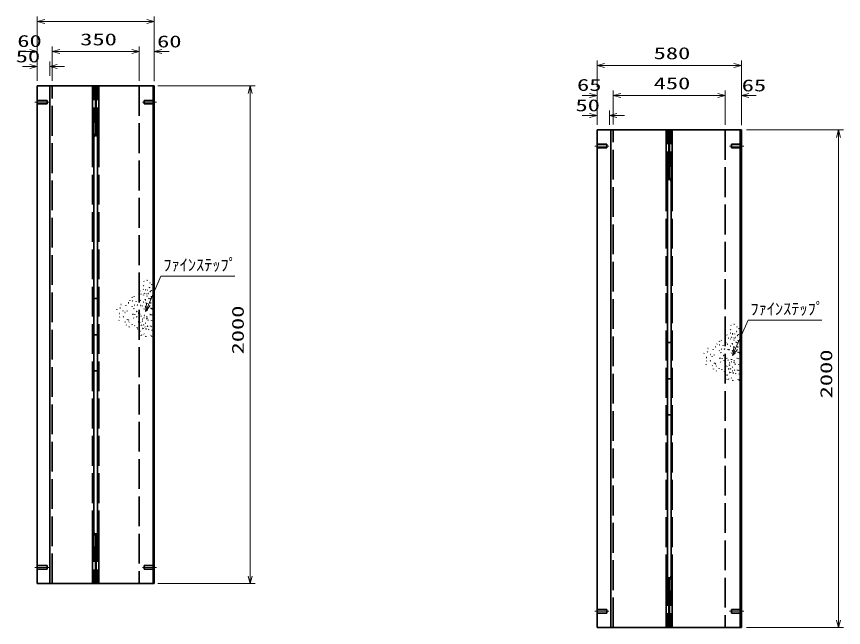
# Model space of a CAD drawing. Units: millimetres on the paper. Extents: x 0 to 841, y 0 to 594.
# Drawn here: x 497.6 to 663.8, y 277.2 to 400 of the extents above; entities that cross this region are included whole.
import ezdxf
from ezdxf.enums import TextEntityAlignment as Align

# ---------------------------------------------------------------- set-up
doc = ezdxf.new("R2010")
doc.units = ezdxf.units.MM
doc.linetypes.add('DASHED', pattern=[7.5, 6, -1.5])
doc.linetypes.add('USER1', pattern=[18.5, 12, -1.5, 3.5, -1.5])
for name, color, linetype, lineweight in [('D-BMK（構造物基準線）', 2, 'USER1', 18), ('D-STR-DIM（寸法）', 7, 'Continuous', 13), ('D-STR-HTXT（旗上げ）', 7, 'Continuous', 13), ('D-STR（構造物）', 1, 'Continuous', 35)]:
    doc.layers.add(name, color=color, linetype=linetype, lineweight=lineweight)
doc.styles.add('ＭＳ ゴシック', font='')
doc.styles.get('ＭＳ ゴシック').set_extended_font_data('MS Gothic')

# ---------------------------------------------------------------- blocks, each defined once
blk = doc.blocks.new('_Open30')
at = {"color": 7, "linetype": 'Continuous', "lineweight": 13}
for p, q in [((-1, 0.2679), (0, 0)), ((0, 0), (-1, -0.2679)), ((0, 0), (-1, 0))]:
    blk.add_line(p, q, dxfattribs=at)

msp = doc.modelspace()

# ---------------------------------------------------------------- linework, layer by layer
at = {"layer": 'D-BMK（構造物基準線）'}
for p, q in [((501.343, 382.789), (504.192, 382.789)), ((525.767, 382.789), (522.917, 382.789)), ((613.793, 373.957), (616.643, 373.957)), ((643.717, 373.957), (640.868, 373.957)), ((501.343, 289.289), (504.192, 289.289)), ((525.767, 289.289), (522.917, 289.289)), ((613.793, 280.457), (616.643, 280.457)), ((643.717, 280.457), (640.868, 280.457))]:
    msp.add_line(p, q, dxfattribs=at)
at = {"layer": 'D-STR-DIM（寸法）'}
for p, q in [((501.805, 393.936), (501.805, 399.986)), ((503.305, 398.986), (523.805, 398.986)), ((525.305, 393.966), (525.305, 399.986)), ((501.805, 387.039), (501.805, 393.936)), ((504.805, 387.091), (504.805, 393.936)), ((504.805, 387.091), (504.805, 393.936)), ((522.305, 387.106), (522.305, 393.936)), ((522.305, 387.076), (522.305, 393.936)), ((525.305, 387.009), (525.305, 393.936)), ((500.305, 392.936), (498.805, 392.936)), ((506.305, 392.936), (507.805, 392.936)), ((506.305, 392.936), (520.805, 392.936)), ((520.805, 392.936), (519.305, 392.936)), ((526.805, 392.936), (528.305, 392.936)), ((614.255, 385.784), (614.255, 391.154)), ((643.255, 385.134), (643.255, 391.154)), ((615.755, 390.154), (641.755, 390.154)), ((526.055, 386.039), (545.559, 386.039)), ((544.559, 287.539), (544.559, 384.539)), ((612.755, 384.104), (611.255, 384.104)), ((614.255, 378.207), (614.255, 385.104)), ((617.505, 378.259), (617.505, 385.104)), ((617.505, 378.259), (617.505, 385.104)), ((619.005, 384.104), (620.505, 384.104)), ((619.005, 384.104), (638.505, 384.104)), ((638.505, 384.104), (637.005, 384.104)), ((640.005, 378.274), (640.005, 385.104)), ((640.005, 378.244), (640.005, 385.104)), ((643.255, 378.177), (643.255, 385.104)), ((644.755, 384.104), (646.255, 384.104)), ((644.255, 377.207), (663.759, 377.207)), ((662.759, 278.707), (662.759, 375.707)), ((526.055, 286.039), (545.559, 286.039)), ((644.255, 277.207), (663.759, 277.207))]:
    msp.add_line(p, q, dxfattribs=at)
at = {"layer": 'D-STR-HTXT（旗上げ）'}
for p, q in [((501.805, 388.039), (501.805, 390.923)), ((504.305, 388.039), (504.305, 390.923)), ((500.305, 389.923), (498.805, 389.923)), ((505.805, 389.923), (507.305, 389.923)), ((614.255, 378.207), (614.255, 381.09)), ((616.755, 378.207), (616.755, 381.09)), ((612.755, 380.09), (611.255, 380.09)), ((618.255, 380.09), (619.755, 380.09))]:
    msp.add_line(p, q, dxfattribs=at)
for points in [[(541.477, 347.827), (526.648, 347.827), (524.148, 342.077)], [(659.428, 338.995), (644.598, 338.995), (642.098, 333.244)]]:
    msp.add_lwpolyline(points, dxfattribs=at)
at = {"layer": 'D-STR（構造物）'}
for p, q in [((501.805, 286.039), (501.805, 386.039)), ((501.805, 386.039), (525.305, 386.039)), ((504.305, 286.039), (504.305, 386.039)), ((512.93, 375.691), (512.93, 386.039)), ((512.93, 375.691), (512.93, 386.039)), ((513.43, 386.039), (513.555, 376.066)), ((513.68, 386.039), (513.555, 376.066)), ((514.18, 375.691), (514.18, 386.039)), ((525.055, 386.039), (525.055, 286.039)), ((525.305, 386.039), (525.305, 286.039)), ((614.255, 277.207), (614.255, 377.207)), ((614.255, 377.207), (643.255, 377.207)), ((617.005, 277.207), (617.005, 377.207)), ((628.13, 366.858), (628.13, 377.207)), ((628.13, 366.858), (628.13, 377.207)), ((628.63, 377.207), (628.755, 367.233)), ((628.88, 377.207), (628.755, 367.233)), ((629.38, 366.858), (629.38, 377.207)), ((643.005, 377.207), (643.005, 277.207)), ((643.255, 377.207), (643.255, 277.207)), ((513.18, 375.691), (513.18, 296.388)), ((513.93, 375.691), (513.93, 296.388)), ((628.38, 366.858), (628.38, 287.555)), ((629.13, 366.858), (629.13, 287.555)), ((523.073, 345.916), (523.126, 345.863)), ((523.126, 345.863), (523.179, 345.916)), ((523.187, 346.771), (523.259, 346.752)), ((523.813, 346.946), (523.87, 346.994)), ((523.87, 346.994), (523.918, 346.937)), ((524.352, 345.58), (524.372, 345.508)), ((524.388, 346.44), (524.463, 346.44)), ((524.736, 346.055), (524.789, 346.108)), ((524.789, 346.108), (524.842, 346.055)), ((522.419, 344.78), (522.412, 344.855)), ((522.707, 344.182), (522.637, 344.208)), ((523.166, 345.194), (523.101, 345.156)), ((523.12, 344.066), (523.151, 343.998)), ((523.336, 344.371), (523.275, 344.328)), ((523.336, 344.371), (523.379, 344.309)), ((523.553, 345.044), (523.479, 345.057)), ((523.77, 344.194), (523.831, 344.237)), ((523.831, 344.237), (523.875, 344.176)), ((523.892, 344.973), (523.918, 345.043)), ((524.101, 344.297), (524.169, 344.329)), ((524.372, 345.508), (524.299, 345.488)), ((524.489, 344.67), (524.502, 344.744)), ((524.502, 344.744), (524.576, 344.731)), ((524.684, 344.87), (524.745, 344.913)), ((524.745, 344.913), (524.788, 344.852)), ((514.18, 343.298), (512.93, 343.298)), ((520.092, 342.436), (520.167, 342.442)), ((520.401, 342.943), (520.421, 343.015)), ((520.874, 343.525), (520.821, 343.579)), ((520.849, 342.818), (520.914, 342.856)), ((520.874, 343.525), (520.927, 343.579)), ((521.289, 343.702), (521.252, 343.767)), ((521.665, 342.705), (521.64, 342.635)), ((522.255, 343.323), (522.197, 343.275)), ((522.44, 342.987), (522.501, 342.944)), ((522.501, 342.944), (522.458, 342.883)), ((523.082, 342.586), (523.157, 342.58)), ((523.447, 342.958), (523.522, 342.958)), ((523.466, 343.128), (523.453, 343.202)), ((523.691, 342.436), (523.618, 342.416)), ((523.879, 343.767), (523.804, 343.773)), ((523.853, 342.399), (523.915, 342.356)), ((523.915, 342.356), (523.872, 342.294)), ((524.223, 343.351), (524.174, 343.408)), ((524.334, 343.293), (524.272, 343.25)), ((524.377, 343.232), (524.334, 343.293)), ((524.534, 342.443), (524.608, 342.456)), ((524.625, 343.241), (524.551, 343.254)), ((524.608, 342.456), (524.621, 342.382)), ((524.612, 343.167), (524.625, 343.241)), ((524.616, 343.619), (524.654, 343.684)), ((524.654, 343.684), (524.719, 343.646)), ((517.808, 341.199), (517.789, 341.126)), ((518.491, 341.422), (518.434, 341.374)), ((518.539, 341.365), (518.491, 341.422)), ((518.648, 342.111), (518.574, 342.118)), ((519.084, 340.868), (519.009, 340.868)), ((519.613, 341.821), (519.62, 341.896)), ((519.832, 340.784), (519.863, 340.852)), ((520.867, 341.728), (520.899, 341.66)), ((521.142, 341.231), (521.2, 341.28)), ((521.2, 341.28), (521.248, 341.222)), ((521.357, 341.969), (521.282, 341.975)), ((521.718, 340.725), (521.793, 340.725)), ((521.793, 340.725), (521.793, 340.65)), ((521.916, 341.991), (521.848, 341.959)), ((521.916, 341.991), (521.885, 342.059)), ((522.604, 341.885), (522.556, 341.943)), ((522.856, 341.846), (522.791, 341.809)), ((522.819, 341.911), (522.856, 341.846)), ((523.297, 341.239), (523.259, 341.174)), ((523.46, 341.62), (523.533, 341.639)), ((523.533, 341.639), (523.513, 341.712)), ((523.72, 340.883), (523.707, 340.809)), ((523.974, 341.073), (523.913, 341.03)), ((523.974, 341.073), (524.017, 341.011)), ((524.664, 341.388), (524.59, 341.375)), ((524.677, 341.314), (524.664, 341.388)), ((524.906, 341.218), (524.845, 341.261)), ((524.863, 341.156), (524.906, 341.218)), ((518.225, 338.967), (518.206, 338.894)), ((518.261, 340.322), (518.336, 340.322)), ((518.365, 339.605), (518.307, 339.557)), ((519.029, 339.617), (519.094, 339.654)), ((519.094, 339.654), (519.057, 339.719)), ((519.463, 340.483), (519.41, 340.536)), ((519.924, 339.121), (519.905, 339.194)), ((520.108, 339.034), (520.043, 338.996)), ((520.108, 339.034), (520.146, 338.969)), ((520.969, 340.18), (520.969, 340.105)), ((521.044, 340.18), (520.969, 340.18)), ((521.105, 339.409), (521.176, 339.384)), ((521.437, 340.053), (521.418, 340.125)), ((521.82, 339.66), (521.752, 339.629)), ((521.851, 339.592), (521.82, 339.66)), ((522.118, 340.394), (522.065, 340.341)), ((522.397, 340.158), (522.34, 340.11)), ((522.397, 340.158), (522.446, 340.101)), ((522.582, 339.822), (522.644, 339.779)), ((522.644, 339.779), (522.601, 339.718)), ((522.977, 339.192), (522.902, 339.192)), ((523.3, 339.415), (523.225, 339.422)), ((523.287, 339.83), (523.344, 339.878)), ((523.344, 339.878), (523.296, 339.935)), ((523.833, 339.271), (523.761, 339.252)), ((523.854, 339.645), (523.781, 339.664)), ((523.853, 339.199), (523.833, 339.271)), ((523.834, 339.572), (523.854, 339.645)), ((524.02, 338.914), (524.077, 338.962)), ((524.077, 338.962), (524.029, 339.019)), ((524.415, 340.085), (524.476, 340.128)), ((524.476, 340.128), (524.519, 340.067)), ((524.768, 340.076), (524.755, 340.002)), ((519.47, 338.657), (519.444, 338.586)), ((519.689, 338.01), (519.721, 337.942)), ((520.212, 337.586), (520.27, 337.634)), ((520.232, 338.565), (520.285, 338.618)), ((520.27, 337.634), (520.318, 337.577)), ((520.849, 338.073), (520.868, 338.145)), ((521.369, 337.911), (521.375, 337.836)), ((521.894, 337.539), (521.894, 337.464)), ((522.01, 337.246), (521.957, 337.193)), ((522.15, 338.643), (522.082, 338.611)), ((522.182, 338.575), (522.15, 338.643)), ((522.428, 338.541), (522.403, 338.471)), ((522.77, 337.991), (522.698, 338.011)), ((522.751, 337.919), (522.77, 337.991)), ((522.923, 338.744), (522.85, 338.724)), ((522.903, 338.816), (522.923, 338.744)), ((522.994, 337.308), (522.936, 337.26)), ((522.994, 337.308), (522.946, 337.366)), ((523.084, 337.233), (523.084, 337.308)), ((523.191, 338.043), (523.138, 338.096)), ((523.138, 337.99), (523.191, 338.043)), ((523.507, 337.59), (523.439, 337.621)), ((523.448, 338.369), (523.523, 338.369)), ((523.615, 337.232), (523.69, 337.226)), ((523.69, 337.226), (523.683, 337.151)), ((523.96, 337.761), (523.887, 337.78)), ((523.96, 337.761), (523.94, 337.688)), ((524.544, 337.758), (524.551, 337.833)), ((524.74, 337.606), (524.692, 337.663)), ((524.773, 338.879), (524.767, 338.805)), ((641.137, 337.939), (641.21, 337.919)), ((641.763, 338.114), (641.82, 338.162)), ((641.82, 338.162), (641.868, 338.105)), ((642.338, 337.608), (642.413, 337.608)), ((642.686, 337.223), (642.739, 337.276)), ((642.739, 337.276), (642.792, 337.223)), ((513.18, 336.039), (513.93, 336.039)), ((522.439, 336.715), (522.364, 336.715)), ((522.424, 335.936), (522.392, 335.868)), ((522.439, 336.79), (522.439, 336.715)), ((522.789, 335.953), (522.736, 336.006)), ((522.736, 335.9), (522.789, 335.953)), ((523.244, 336.212), (523.297, 336.159)), ((523.546, 335.737), (523.614, 335.706)), ((523.614, 335.706), (523.582, 335.638)), ((524.183, 337.078), (524.126, 337.029)), ((524.135, 337.135), (524.183, 337.078)), ((524.65, 335.874), (524.657, 335.949)), ((524.789, 335.673), (524.847, 335.722)), ((524.847, 335.722), (524.798, 335.779)), ((524.873, 336.92), (524.879, 336.995)), ((640.369, 335.948), (640.362, 336.022)), ((641.023, 337.084), (641.076, 337.031)), ((641.116, 336.361), (641.051, 336.324)), ((641.076, 337.031), (641.129, 337.084)), ((641.503, 336.212), (641.429, 336.225)), ((641.842, 336.14), (641.868, 336.211)), ((642.322, 336.675), (642.249, 336.656)), ((642.302, 336.748), (642.322, 336.675)), ((642.439, 335.838), (642.452, 335.912)), ((642.452, 335.912), (642.526, 335.899)), ((642.634, 336.038), (642.695, 336.081)), ((642.695, 336.081), (642.738, 336.02)), ((629.38, 334.466), (628.13, 334.466)), ((638.351, 334.11), (638.371, 334.183)), ((638.824, 334.693), (638.771, 334.746)), ((638.799, 333.986), (638.864, 334.024)), ((638.824, 334.693), (638.877, 334.746)), ((639.24, 334.87), (639.202, 334.935)), ((640.205, 334.49), (640.147, 334.442)), ((640.39, 334.155), (640.451, 334.112)), ((640.451, 334.112), (640.408, 334.05)), ((640.657, 335.35), (640.587, 335.375)), ((641.07, 335.234), (641.102, 335.166)), ((641.287, 335.538), (641.225, 335.495)), ((641.287, 335.538), (641.33, 335.477)), ((641.397, 334.125), (641.472, 334.125)), ((641.416, 334.296), (641.403, 334.37)), ((641.72, 335.362), (641.782, 335.405)), ((641.829, 334.935), (641.754, 334.941)), ((641.782, 335.405), (641.825, 335.344)), ((642.051, 335.465), (642.119, 335.496)), ((642.173, 334.518), (642.124, 334.576)), ((642.284, 334.461), (642.222, 334.418)), ((642.327, 334.399), (642.284, 334.461)), ((642.575, 334.408), (642.501, 334.421)), ((642.562, 334.334), (642.575, 334.408)), ((642.566, 334.786), (642.604, 334.851)), ((642.604, 334.851), (642.669, 334.814)), ((635.758, 332.366), (635.739, 332.294)), ((636.441, 332.59), (636.384, 332.542)), ((636.49, 332.532), (636.441, 332.59)), ((636.599, 333.279), (636.524, 333.286)), ((637.563, 332.989), (637.57, 333.063)), ((638.042, 333.603), (638.117, 333.61)), ((638.818, 332.896), (638.849, 332.828)), ((639.092, 332.399), (639.15, 332.447)), ((639.15, 332.447), (639.198, 332.39)), ((639.307, 333.137), (639.232, 333.143)), ((639.615, 333.873), (639.59, 333.802)), ((639.866, 333.159), (639.798, 333.127)), ((639.866, 333.159), (639.835, 333.227)), ((640.554, 333.053), (640.506, 333.11)), ((640.806, 333.014), (640.741, 332.976)), ((640.769, 333.079), (640.806, 333.014)), ((641.033, 333.754), (641.107, 333.748)), ((641.247, 332.407), (641.209, 332.342)), ((641.41, 332.788), (641.483, 332.807)), ((641.483, 332.807), (641.463, 332.879)), ((641.641, 333.603), (641.569, 333.584)), ((641.803, 333.566), (641.865, 333.523)), ((641.865, 333.523), (641.822, 333.462)), ((641.924, 332.24), (641.863, 332.197)), ((641.924, 332.24), (641.967, 332.179)), ((642.485, 333.611), (642.558, 333.624)), ((642.614, 332.556), (642.54, 332.543)), ((642.558, 333.624), (642.571, 333.55)), ((642.627, 332.482), (642.614, 332.556)), ((642.856, 332.385), (642.795, 332.428)), ((642.813, 332.324), (642.856, 332.385)), ((636.211, 331.49), (636.286, 331.49)), ((636.315, 330.773), (636.257, 330.724)), ((637.034, 332.035), (636.959, 332.035)), ((636.979, 330.784), (637.044, 330.822)), ((637.044, 330.822), (637.007, 330.887)), ((637.413, 331.651), (637.36, 331.704)), ((637.782, 331.952), (637.813, 332.02)), ((638.919, 331.347), (638.919, 331.272)), ((638.994, 331.347), (638.919, 331.347)), ((639.387, 331.22), (639.368, 331.293)), ((639.668, 331.893), (639.743, 331.893)), ((639.77, 330.828), (639.702, 330.796)), ((639.743, 331.893), (639.743, 331.818)), ((639.802, 330.76), (639.77, 330.828)), ((640.068, 331.561), (640.015, 331.508)), ((640.347, 331.326), (640.29, 331.278)), ((640.347, 331.326), (640.396, 331.268)), ((640.533, 330.99), (640.594, 330.947)), ((640.594, 330.947), (640.551, 330.886)), ((641.25, 330.583), (641.175, 330.589)), ((641.237, 330.997), (641.295, 331.046)), ((641.295, 331.046), (641.246, 331.103)), ((641.67, 332.051), (641.657, 331.977)), ((641.804, 330.812), (641.731, 330.832)), ((641.784, 330.74), (641.804, 330.812)), ((642.365, 331.253), (642.426, 331.296)), ((642.426, 331.296), (642.469, 331.235)), ((642.718, 331.244), (642.705, 331.17)), ((636.175, 330.134), (636.156, 330.062)), ((637.42, 329.824), (637.395, 329.754)), ((637.639, 329.178), (637.671, 329.11)), ((637.874, 330.289), (637.855, 330.361)), ((638.058, 330.201), (637.993, 330.164)), ((638.058, 330.201), (638.096, 330.136)), ((638.182, 329.732), (638.235, 329.785)), ((638.799, 329.24), (638.818, 329.313)), ((639.056, 330.577), (639.126, 330.551)), ((639.319, 329.078), (639.325, 329.004)), ((640.1, 329.811), (640.032, 329.779)), ((640.132, 329.743), (640.1, 329.811)), ((640.378, 329.709), (640.353, 329.638)), ((640.72, 329.159), (640.648, 329.178)), ((640.701, 329.086), (640.72, 329.159)), ((640.873, 329.911), (640.8, 329.892)), ((640.928, 330.36), (640.853, 330.36)), ((640.854, 329.984), (640.873, 329.911)), ((641.141, 329.211), (641.088, 329.264)), ((641.088, 329.158), (641.141, 329.211)), ((641.398, 329.536), (641.473, 329.536)), ((641.784, 330.439), (641.711, 330.419)), ((641.803, 330.366), (641.784, 330.439)), ((641.91, 328.928), (641.838, 328.948)), ((641.91, 328.928), (641.891, 328.856)), ((641.97, 330.081), (642.027, 330.129)), ((642.027, 330.129), (641.979, 330.187)), ((642.494, 328.926), (642.501, 329.001)), ((642.723, 330.047), (642.717, 329.972)), ((512.93, 328.78), (514.18, 328.78)), ((638.162, 328.754), (638.22, 328.802)), ((638.22, 328.802), (638.268, 328.745)), ((639.844, 328.706), (639.844, 328.631)), ((639.96, 328.414), (639.907, 328.361)), ((640.39, 327.883), (640.315, 327.883)), ((640.39, 327.958), (640.39, 327.883)), ((640.944, 328.476), (640.886, 328.428)), ((640.944, 328.476), (640.896, 328.533)), ((641.034, 328.401), (641.034, 328.476)), ((641.194, 327.38), (641.247, 327.327)), ((641.458, 328.757), (641.39, 328.789)), ((641.565, 328.4), (641.64, 328.393)), ((641.64, 328.393), (641.633, 328.319)), ((642.133, 328.245), (642.076, 328.197)), ((642.085, 328.303), (642.133, 328.245)), ((642.691, 328.773), (642.642, 328.831)), ((642.823, 328.088), (642.829, 328.163)), ((628.38, 327.207), (629.13, 327.207)), ((640.374, 327.104), (640.342, 327.036)), ((640.739, 327.12), (640.686, 327.174)), ((640.686, 327.067), (640.739, 327.12)), ((641.496, 326.905), (641.564, 326.873)), ((641.564, 326.873), (641.532, 326.805)), ((642.6, 327.042), (642.607, 327.117)), ((642.739, 326.841), (642.797, 326.889)), ((642.797, 326.889), (642.748, 326.947)), ((628.13, 319.948), (629.38, 319.948)), ((512.93, 296.388), (512.93, 286.039)), ((513.43, 286.039), (513.555, 296.013)), ((513.43, 286.039), (513.555, 296.013)), ((513.68, 286.039), (513.555, 296.013)), ((513.68, 286.039), (513.555, 296.013)), ((514.18, 296.388), (514.18, 286.039)), ((628.13, 287.555), (628.13, 277.207)), ((629.38, 287.555), (629.38, 277.207)), ((525.305, 286.039), (501.805, 286.039)), ((628.63, 277.207), (628.755, 287.18)), ((628.63, 277.207), (628.755, 287.18)), ((628.88, 277.207), (628.755, 287.18)), ((628.88, 277.207), (628.755, 287.18)), ((643.255, 277.207), (614.255, 277.207))]:
    msp.add_line(p, q, dxfattribs=at)
at = {"layer": 'D-STR（構造物）', "linetype": 'DASHED'}
for p, q in [((504.805, 286.039), (504.805, 386.039)), ((513.18, 375.691), (513.18, 386.039)), ((513.93, 375.691), (513.93, 386.039)), ((522.305, 386.039), (522.305, 286.039)), ((501.805, 383.139), (503.805, 383.139)), ((501.805, 382.439), (503.805, 382.439)), ((503.805, 382.439), (503.805, 383.139)), ((523.305, 382.439), (523.305, 383.139)), ((525.305, 383.139), (523.305, 383.139)), ((525.305, 382.439), (523.305, 382.439)), ((617.505, 277.207), (617.505, 377.207)), ((628.38, 366.858), (628.38, 377.207)), ((629.13, 366.858), (629.13, 377.207)), ((640.005, 377.207), (640.005, 277.207)), ((512.93, 375.691), (512.93, 296.388)), ((514.18, 375.691), (514.18, 296.388)), ((614.255, 374.307), (616.255, 374.307)), ((616.255, 373.607), (616.255, 374.307)), ((641.255, 373.607), (641.255, 374.307)), ((643.255, 374.307), (641.255, 374.307)), ((614.255, 373.607), (616.255, 373.607)), ((643.255, 373.607), (641.255, 373.607)), ((628.13, 366.858), (628.13, 287.555)), ((629.38, 366.858), (629.38, 287.555)), ((513.18, 296.388), (513.18, 286.039)), ((513.93, 296.388), (513.93, 286.039)), ((501.805, 289.639), (503.805, 289.639)), ((503.805, 289.639), (503.805, 288.939)), ((525.305, 289.639), (523.305, 289.639)), ((523.305, 289.639), (523.305, 288.939)), ((501.805, 288.939), (503.805, 288.939)), ((525.305, 288.939), (523.305, 288.939)), ((628.38, 287.555), (628.38, 277.207)), ((629.13, 287.555), (629.13, 277.207)), ((614.255, 280.807), (616.255, 280.807)), ((616.255, 280.807), (616.255, 280.107)), ((643.255, 280.807), (641.255, 280.807)), ((641.255, 280.807), (641.255, 280.107)), ((614.255, 280.107), (616.255, 280.107)), ((643.255, 280.107), (641.255, 280.107))]:
    msp.add_line(p, q, dxfattribs=at)
for centre, start, end in [((513.555, 375.691), 0, 180), ((628.755, 366.858), 0, 180), ((513.555, 296.388), 180, 0), ((628.755, 287.555), 180, 0)]:
    msp.add_arc(centre, 0.625, start, end, dxfattribs=at)
at = {"layer": 'D-STR（構造物）'}
for centre, start, end in [((513.555, 375.691), 0, 180), ((628.755, 366.858), 0, 180), ((513.555, 296.388), 180, 0), ((628.755, 287.555), 180, 0)]:
    msp.add_arc(centre, 0.375, start, end, dxfattribs=at)

# ---------------------------------------------------------------- block references
at = {"layer": 'D-STR-DIM（寸法）', "xscale": 1.5, "yscale": 1.5}
for p, rotation in [((501.805, 398.986), 180), ((504.805, 392.936), 180), ((504.805, 392.936), 180), ((525.305, 392.936), 180), ((614.255, 390.154), 180), ((544.559, 386.039), 90), ((617.505, 384.104), 180), ((617.505, 384.104), 180), ((643.255, 384.104), 180), ((662.759, 377.207), 90), ((544.559, 286.039), 270), ((662.759, 277.207), 270)]:
    msp.add_blockref('_Open30', p, dxfattribs=dict(at, rotation=rotation))
for p in [(525.305, 398.986), (501.805, 392.936), (522.305, 392.936), (522.305, 392.936), (643.255, 390.154), (614.255, 384.104), (640.005, 384.104), (640.005, 384.104)]:
    msp.add_blockref('_Open30', p, dxfattribs=at)
at = {"layer": 'D-STR-HTXT（旗上げ）', "xscale": 1.5, "yscale": 1.5}
for p in [(501.805, 389.923), (614.255, 380.09)]:
    msp.add_blockref('_Open30', p, dxfattribs=at)
for p, rotation in [((504.305, 389.923), 180), ((616.755, 380.09), 180), ((523.55, 340.701), 246.50838), ((641.501, 331.868), 246.50838)]:
    msp.add_blockref('_Open30', p, dxfattribs=dict(at, rotation=rotation))

# ---------------------------------------------------------------- texts
at = {"layer": 'D-STR-DIM（寸法）', "style": 'ＭＳ ゴシック', "width": 1.5}
for s, p in [('60', (497.79, 393.154)), ('350', (510.43, 393.473)), ('60', (525.874, 393.06)), ('580', (625.63, 390.691)), ('65', (610.236, 384.322)), ('450', (625.63, 384.641)), ('65', (643.32, 384.227))]:
    msp.add_text(s, height=2.405, dxfattribs=at).set_placement(p, align=Align.BOTTOM_LEFT)
for p in [(544.021, 332.081), (662.221, 323.249)]:
    msp.add_text('2000', height=2.405, rotation=90, dxfattribs=at).set_placement(p, align=Align.BOTTOM_LEFT)
at = {"layer": 'D-STR-HTXT（旗上げ）', "style": 'ＭＳ ゴシック', "width": 1.5}
for p in [(497.473, 390.057), (609.923, 380.224)]:
    msp.add_text('50', height=2.405, dxfattribs=at).set_placement(p, align=Align.BOTTOM_LEFT)
at = {"layer": 'D-STR-HTXT（旗上げ）', "style": 'ＭＳ ゴシック'}
for p in [(527.127, 348.153), (645.077, 339.32)]:
    msp.add_text('ﾌｧｲﾝｽﾃｯﾌﾟ', height=2.405, dxfattribs=at).set_placement(p, align=Align.BOTTOM_LEFT)

doc.saveas('drawing.dxf')
